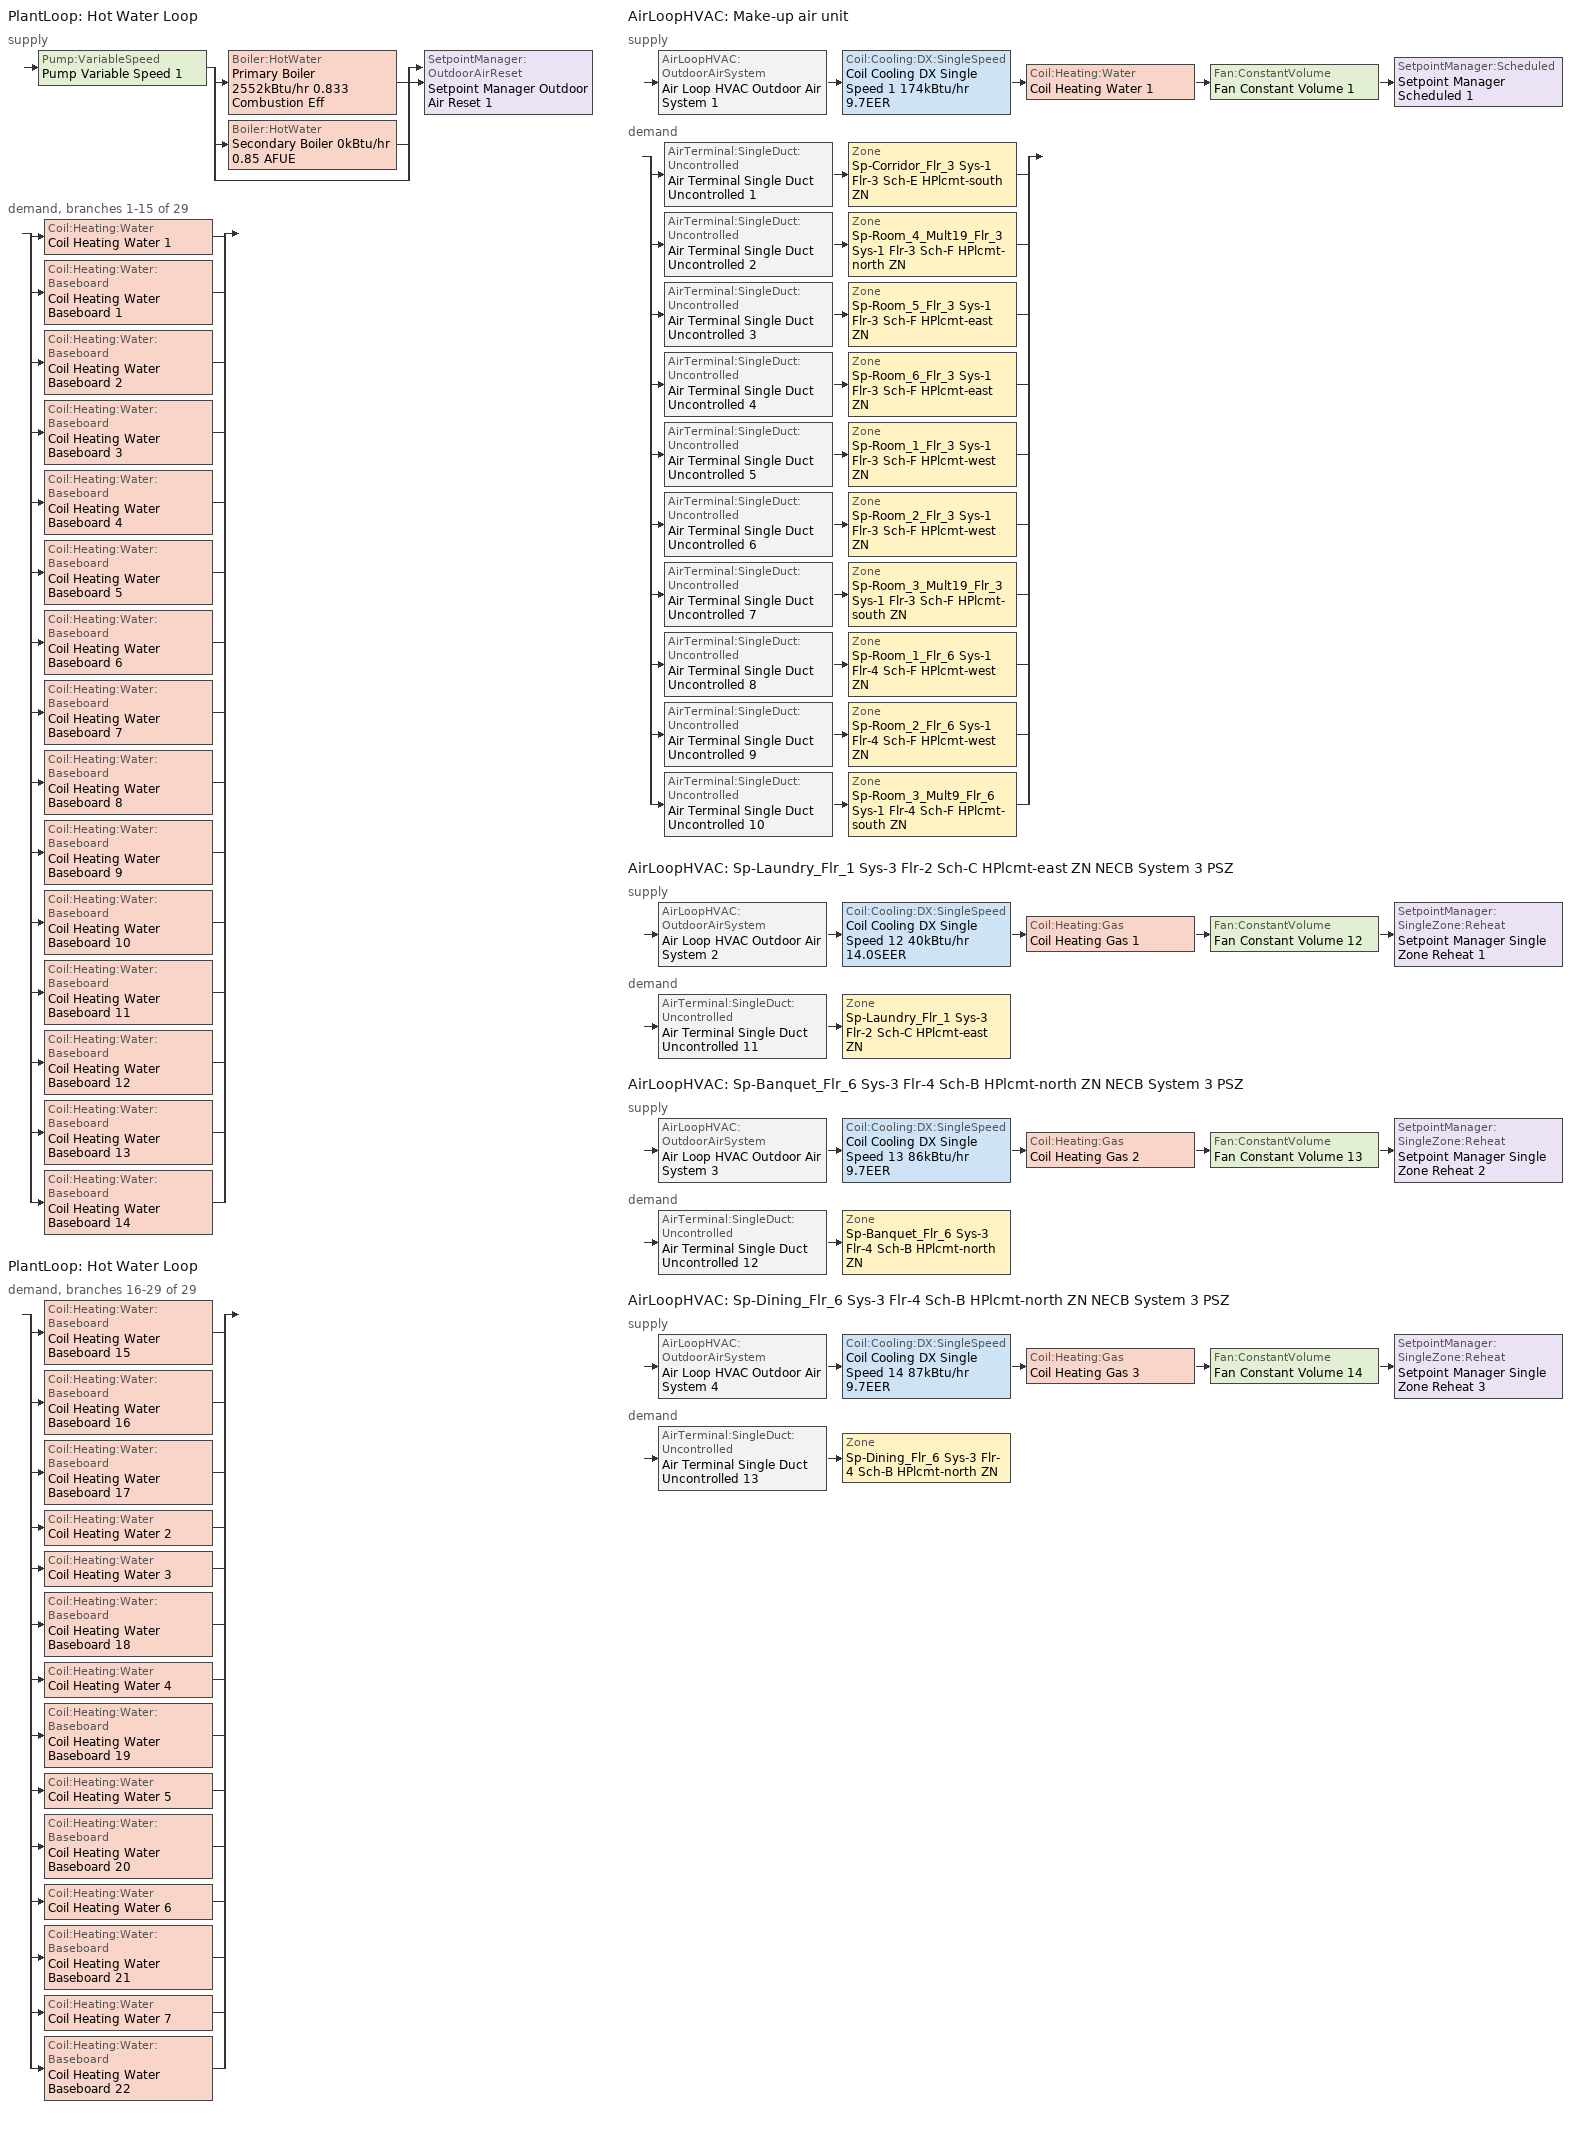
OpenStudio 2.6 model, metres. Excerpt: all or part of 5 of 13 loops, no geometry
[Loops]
PlantLoop 'Hot Water Loop'
 supply: Pump:VariableSpeed 'Pump Variable Speed 1' > split
  | Boiler:HotWater 'Primary Boiler 2552kBtu/hr 0.833 Combustion Eff'
  | Boiler:HotWater 'Secondary Boiler 0kBtu/hr 0.85 AFUE'
  | bypass
  join > SetpointManager:OutdoorAirReset 'Setpoint Manager Outdoor Air Reset 1'
 demand, branches 1-15 of 29: split
  | Coil:Heating:Water 'Coil Heating Water 1'
  | Coil:Heating:Water:Baseboard 'Coil Heating Water Baseboard 1'
  | Coil:Heating:Water:Baseboard 'Coil Heating Water Baseboard 2'
  | Coil:Heating:Water:Baseboard 'Coil Heating Water Baseboard 3'
  | Coil:Heating:Water:Baseboard 'Coil Heating Water Baseboard 4'
  | Coil:Heating:Water:Baseboard 'Coil Heating Water Baseboard 5'
  | Coil:Heating:Water:Baseboard 'Coil Heating Water Baseboard 6'
  | Coil:Heating:Water:Baseboard 'Coil Heating Water Baseboard 7'
  | Coil:Heating:Water:Baseboard 'Coil Heating Water Baseboard 8'
  | Coil:Heating:Water:Baseboard 'Coil Heating Water Baseboard 9'
  | Coil:Heating:Water:Baseboard 'Coil Heating Water Baseboard 10'
  | Coil:Heating:Water:Baseboard 'Coil Heating Water Baseboard 11'
  | Coil:Heating:Water:Baseboard 'Coil Heating Water Baseboard 12'
  | Coil:Heating:Water:Baseboard 'Coil Heating Water Baseboard 13'
  | Coil:Heating:Water:Baseboard 'Coil Heating Water Baseboard 14'
PlantLoop 'Hot Water Loop'
 demand, branches 16-29 of 29: split
  | Coil:Heating:Water:Baseboard 'Coil Heating Water Baseboard 15'
  | Coil:Heating:Water:Baseboard 'Coil Heating Water Baseboard 16'
  | Coil:Heating:Water:Baseboard 'Coil Heating Water Baseboard 17'
  | Coil:Heating:Water 'Coil Heating Water 2'
  | Coil:Heating:Water 'Coil Heating Water 3'
  | Coil:Heating:Water:Baseboard 'Coil Heating Water Baseboard 18'
  | Coil:Heating:Water 'Coil Heating Water 4'
  | Coil:Heating:Water:Baseboard 'Coil Heating Water Baseboard 19'
  | Coil:Heating:Water 'Coil Heating Water 5'
  | Coil:Heating:Water:Baseboard 'Coil Heating Water Baseboard 20'
  | Coil:Heating:Water 'Coil Heating Water 6'
  | Coil:Heating:Water:Baseboard 'Coil Heating Water Baseboard 21'
  | Coil:Heating:Water 'Coil Heating Water 7'
  | Coil:Heating:Water:Baseboard 'Coil Heating Water Baseboard 22'
AirLoopHVAC 'Make-up air unit'
 supply: AirLoopHVAC:OutdoorAirSystem 'Air Loop HVAC Outdoor Air System 1' > Coil:Cooling:DX:SingleSpeed 'Coil Cooling DX Single Speed 1 174kBtu/hr 9.7EER' > Coil:Heating:Water 'Coil Heating Water 1' > Fan:ConstantVolume 'Fan Constant Volume 1' > SetpointManager:Scheduled 'Setpoint Manager Scheduled 1'
 demand: split
  | AirTerminal:SingleDuct:Uncontrolled 'Air Terminal Single Duct Uncontrolled 1' > Zone 'Sp-Corridor_Flr_3 Sys-1 Flr-3 Sch-E HPlcmt-south ZN'
  | AirTerminal:SingleDuct:Uncontrolled 'Air Terminal Single Duct Uncontrolled 2' > Zone 'Sp-Room_4_Mult19_Flr_3 Sys-1 Flr-3 Sch-F HPlcmt-north ZN'
  | AirTerminal:SingleDuct:Uncontrolled 'Air Terminal Single Duct Uncontrolled 3' > Zone 'Sp-Room_5_Flr_3 Sys-1 Flr-3 Sch-F HPlcmt-east ZN'
  | AirTerminal:SingleDuct:Uncontrolled 'Air Terminal Single Duct Uncontrolled 4' > Zone 'Sp-Room_6_Flr_3 Sys-1 Flr-3 Sch-F HPlcmt-east ZN'
  | AirTerminal:SingleDuct:Uncontrolled 'Air Terminal Single Duct Uncontrolled 5' > Zone 'Sp-Room_1_Flr_3 Sys-1 Flr-3 Sch-F HPlcmt-west ZN'
  | AirTerminal:SingleDuct:Uncontrolled 'Air Terminal Single Duct Uncontrolled 6' > Zone 'Sp-Room_2_Flr_3 Sys-1 Flr-3 Sch-F HPlcmt-west ZN'
  | AirTerminal:SingleDuct:Uncontrolled 'Air Terminal Single Duct Uncontrolled 7' > Zone 'Sp-Room_3_Mult19_Flr_3 Sys-1 Flr-3 Sch-F HPlcmt-south ZN'
  | AirTerminal:SingleDuct:Uncontrolled 'Air Terminal Single Duct Uncontrolled 8' > Zone 'Sp-Room_1_Flr_6 Sys-1 Flr-4 Sch-F HPlcmt-west ZN'
  | AirTerminal:SingleDuct:Uncontrolled 'Air Terminal Single Duct Uncontrolled 9' > Zone 'Sp-Room_2_Flr_6 Sys-1 Flr-4 Sch-F HPlcmt-west ZN'
  | AirTerminal:SingleDuct:Uncontrolled 'Air Terminal Single Duct Uncontrolled 10' > Zone 'Sp-Room_3_Mult9_Flr_6 Sys-1 Flr-4 Sch-F HPlcmt-south ZN'
AirLoopHVAC 'Sp-Laundry_Flr_1 Sys-3 Flr-2 Sch-C HPlcmt-east ZN NECB System 3 PSZ'
 supply: AirLoopHVAC:OutdoorAirSystem 'Air Loop HVAC Outdoor Air System 2' > Coil:Cooling:DX:SingleSpeed 'Coil Cooling DX Single Speed 12 40kBtu/hr 14.0SEER' > Coil:Heating:Gas 'Coil Heating Gas 1' > Fan:ConstantVolume 'Fan Constant Volume 12' > SetpointManager:SingleZone:Reheat 'Setpoint Manager Single Zone Reheat 1'
 demand: AirTerminal:SingleDuct:Uncontrolled 'Air Terminal Single Duct Uncontrolled 11' > Zone 'Sp-Laundry_Flr_1 Sys-3 Flr-2 Sch-C HPlcmt-east ZN'
AirLoopHVAC 'Sp-Banquet_Flr_6 Sys-3 Flr-4 Sch-B HPlcmt-north ZN NECB System 3 PSZ'
 supply: AirLoopHVAC:OutdoorAirSystem 'Air Loop HVAC Outdoor Air System 3' > Coil:Cooling:DX:SingleSpeed 'Coil Cooling DX Single Speed 13 86kBtu/hr 9.7EER' > Coil:Heating:Gas 'Coil Heating Gas 2' > Fan:ConstantVolume 'Fan Constant Volume 13' > SetpointManager:SingleZone:Reheat 'Setpoint Manager Single Zone Reheat 2'
 demand: AirTerminal:SingleDuct:Uncontrolled 'Air Terminal Single Duct Uncontrolled 12' > Zone 'Sp-Banquet_Flr_6 Sys-3 Flr-4 Sch-B HPlcmt-north ZN'
AirLoopHVAC 'Sp-Dining_Flr_6 Sys-3 Flr-4 Sch-B HPlcmt-north ZN NECB System 3 PSZ'
 supply: AirLoopHVAC:OutdoorAirSystem 'Air Loop HVAC Outdoor Air System 4' > Coil:Cooling:DX:SingleSpeed 'Coil Cooling DX Single Speed 14 87kBtu/hr 9.7EER' > Coil:Heating:Gas 'Coil Heating Gas 3' > Fan:ConstantVolume 'Fan Constant Volume 14' > SetpointManager:SingleZone:Reheat 'Setpoint Manager Single Zone Reheat 3'
 demand: AirTerminal:SingleDuct:Uncontrolled 'Air Terminal Single Duct Uncontrolled 13' > Zone 'Sp-Dining_Flr_6 Sys-3 Flr-4 Sch-B HPlcmt-north ZN'
[Sizing:Zone] Zone Cooling Design Supply Air Temperature Input Method=SupplyAirTemperature; Zone Cooling Design Supply Air Temperature {C}=13; Zone Cooling Design Supply Air Temperature Difference {deltaC}=11.11; Zone Heating Design Supply Air Temperature Input Method=SupplyAirTemperature; Zone Heating Design Supply Air Temperature {C}=43; Zone Heating Design Supply Air Temperature Difference {deltaC}=11.11; Zone Cooling Design Supply Air Humidity Ratio {kg-H2O/kg-air}=0.0085; Zone Heating Design Supply Air Humidity Ratio {kg-H2O/kg-air}=0.008; Zone Heating Sizing Factor=1.3; Zone Cooling Sizing Factor=1.1; Cooling Design Air Flow Method=DesignDay; Heating Design Air Flow Method=DesignDay; Account for Dedicated Outdoor Air System=No; Dedicated Outdoor Air System Control Strategy=NeutralSupplyAir; Dedicated Outdoor Air Low Setpoint Temperature for Design {C}=autosize; Dedicated Outdoor Air High Setpoint Temperature for Design {C}=autosize
Sp-Corridor_Flr_3 Sys-1 Flr-3 Sch-E HPlcmt-south ZN; Sp-Room_4_Mult19_Flr_3 Sys-1 Flr-3 Sch-F HPlcmt-north ZN; Sp-Room_5_Flr_3 Sys-1 Flr-3 Sch-F HPlcmt-east ZN; Sp-Room_6_Flr_3 Sys-1 Flr-3 Sch-F HPlcmt-east ZN; Sp-Room_1_Flr_3 Sys-1 Flr-3 Sch-F HPlcmt-west ZN; Sp-Room_2_Flr_3 Sys-1 Flr-3 Sch-F HPlcmt-west ZN; Sp-Room_3_Mult19_Flr_3 Sys-1 Flr-3 Sch-F HPlcmt-south ZN; Sp-Room_1_Flr_6 Sys-1 Flr-4 Sch-F HPlcmt-west ZN; Sp-Room_2_Flr_6 Sys-1 Flr-4 Sch-F HPlcmt-west ZN; Sp-Room_3_Mult9_Flr_6 Sys-1 Flr-4 Sch-F HPlcmt-south ZN; Sp-Laundry_Flr_1 Sys-3 Flr-2 Sch-C HPlcmt-east ZN; Sp-Banquet_Flr_6 Sys-3 Flr-4 Sch-B HPlcmt-north ZN; Sp-Dining_Flr_6 Sys-3 Flr-4 Sch-B HPlcmt-north ZN
[Zone equipment]
Sp-Corridor_Flr_3 Sys-1 Flr-3 Sch-E HPlcmt-south ZN: Sp-Corridor_Flr_3 Sys-1 Flr-3 Sch-E HPlcmt-south ZN PTAC, Zone HVAC Baseboard Convective Water 1, Air Terminal Single Duct Uncontrolled 1
Sp-Room_4_Mult19_Flr_3 Sys-1 Flr-3 Sch-F HPlcmt-north ZN: Sp-Room_4_Mult19_Flr_3 Sys-1 Flr-3 Sch-F HPlcmt-north ZN PTAC, Zone HVAC Baseboard Convective Water 2, Air Terminal Single Duct Uncontrolled 2
Sp-Room_5_Flr_3 Sys-1 Flr-3 Sch-F HPlcmt-east ZN: Sp-Room_5_Flr_3 Sys-1 Flr-3 Sch-F HPlcmt-east ZN PTAC, Zone HVAC Baseboard Convective Water 3, Air Terminal Single Duct Uncontrolled 3
Sp-Room_6_Flr_3 Sys-1 Flr-3 Sch-F HPlcmt-east ZN: Sp-Room_6_Flr_3 Sys-1 Flr-3 Sch-F HPlcmt-east ZN PTAC, Zone HVAC Baseboard Convective Water 4, Air Terminal Single Duct Uncontrolled 4
Sp-Room_1_Flr_3 Sys-1 Flr-3 Sch-F HPlcmt-west ZN: Sp-Room_1_Flr_3 Sys-1 Flr-3 Sch-F HPlcmt-west ZN PTAC, Zone HVAC Baseboard Convective Water 5, Air Terminal Single Duct Uncontrolled 5
Sp-Room_2_Flr_3 Sys-1 Flr-3 Sch-F HPlcmt-west ZN: Sp-Room_2_Flr_3 Sys-1 Flr-3 Sch-F HPlcmt-west ZN PTAC, Zone HVAC Baseboard Convective Water 6, Air Terminal Single Duct Uncontrolled 6
Sp-Room_3_Mult19_Flr_3 Sys-1 Flr-3 Sch-F HPlcmt-south ZN: Sp-Room_3_Mult19_Flr_3 Sys-1 Flr-3 Sch-F HPlcmt-south ZN PTAC, Zone HVAC Baseboard Convective Water 7, Air Terminal Single Duct Uncontrolled 7
Sp-Room_1_Flr_6 Sys-1 Flr-4 Sch-F HPlcmt-west ZN: Sp-Room_1_Flr_6 Sys-1 Flr-4 Sch-F HPlcmt-west ZN PTAC, Zone HVAC Baseboard Convective Water 8, Air Terminal Single Duct Uncontrolled 8
Sp-Room_2_Flr_6 Sys-1 Flr-4 Sch-F HPlcmt-west ZN: Sp-Room_2_Flr_6 Sys-1 Flr-4 Sch-F HPlcmt-west ZN PTAC, Zone HVAC Baseboard Convective Water 9, Air Terminal Single Duct Uncontrolled 9
Sp-Room_3_Mult9_Flr_6 Sys-1 Flr-4 Sch-F HPlcmt-south ZN: Sp-Room_3_Mult9_Flr_6 Sys-1 Flr-4 Sch-F HPlcmt-south ZN PTAC, Zone HVAC Baseboard Convective Water 10, Air Terminal Single Duct Uncontrolled 10
Sp-Laundry_Flr_1 Sys-3 Flr-2 Sch-C HPlcmt-east ZN: Air Terminal Single Duct Uncontrolled 11, Zone HVAC Baseboard Convective Water 11
Sp-Banquet_Flr_6 Sys-3 Flr-4 Sch-B HPlcmt-north ZN: Air Terminal Single Duct Uncontrolled 12, Zone HVAC Baseboard Convective Water 12
Sp-Dining_Flr_6 Sys-3 Flr-4 Sch-B HPlcmt-north ZN: Air Terminal Single Duct Uncontrolled 13, Zone HVAC Baseboard Convective Water 13
[PlantLoop]
Hot Water Loop: Fluid Type=Water; Glycol Concentration=0; Plant Loop Volume {m3}=Autocalculate; Load Distribution Scheme=Optimal
[Sizing:Plant]
Hot Water Loop: Loop Type=Heating; Design Loop Exit Temperature {C}=82; Loop Design Temperature Difference {deltaC}=16; Sizing Option=NonCoincident; Zone Timesteps in Averaging Window=1; Coincident Sizing Factor Mode=None
[Pump:VariableSpeed]
Pump Variable Speed 1: Motor Efficiency=0.895; Pump Control Type=Intermittent; Skin Loss Radiative Fraction=0.5; Design Power Sizing Method=PowerPerFlowPerPressure; Design Electric Power per Unit Flow Rate {W/(m3/s)}=348701.1; Design Shaft Power per Unit Flow Rate per Unit Head {W-s/m3-Pa}=1.28205; Design Minimum Flow Rate Fraction=0
[Boiler:HotWater] Fuel Type=NaturalGas; Normalized Boiler Efficiency Curve=BOILER-EFFFPLR-NECB2011; Water Outlet Upper Temperature Limit {C}=99; Parasitic Electric Load {W}=0; Sizing Factor=1
Name | Nominal Capacity {W} | Nominal Thermal Efficiency | Minimum Part Load Ratio | Boiler Flow Mode
Primary Boiler 2552kBtu/hr 0.833 Combustion Eff | 748059 | 0.826 | 0.25 | LeavingSetpointModulated
Secondary Boiler 0kBtu/hr 0.85 AFUE | 0.001 | 0.85 |  | ConstantFlow
[SetpointManager:OutdoorAirReset]
Setpoint Manager Outdoor Air Reset 1: Control Variable=Temperature; Setpoint at Outdoor Low Temperature {C}=82; Outdoor Low Temperature {C}=-16; Setpoint at Outdoor High Temperature {C}=60; Outdoor High Temperature {C}=0
[AirLoopHVAC] Design Supply Air Flow Rate {m3/s}=AutoSize
Name | Availability Schedule
Make-up air unit | Make-up air unit Occ Sch
Sp-Laundry_Flr_1 Sys-3 Flr-2 Sch-C HPlcmt-east ZN NECB System 3 PSZ | Sp-Laundry_Flr_1 Sys-3 Flr-2 Sch-C HPlcmt-east ZN NECB System 3 PSZ Occ Sch
Sp-Banquet_Flr_6 Sys-3 Flr-4 Sch-B HPlcmt-north ZN NECB System 3 PSZ | Sp-Banquet_Flr_6 Sys-3 Flr-4 Sch-B HPlcmt-north ZN NECB System 3 PSZ Occ Sch
Sp-Dining_Flr_6 Sys-3 Flr-4 Sch-B HPlcmt-north ZN NECB System 3 PSZ | Sp-Dining_Flr_6 Sys-3 Flr-4 Sch-B HPlcmt-north ZN NECB System 3 PSZ Occ Sch
[Sizing:System] Design Outdoor Air Flow Rate {m3/s}=Autosize; Minimum System Air Flow Ratio=1; Preheat Design Temperature {C}=7; Preheat Design Humidity Ratio {kg-H2O/kg-Air}=0.008; Precool Design Temperature {C}=13; Precool Design Humidity Ratio {kg-H2O/kg-Air}=0.008; Central Cooling Design Supply Air Temperature {C}=13; Central Heating Design Supply Air Temperature {C}=43; Sizing Option=NonCoincident; Central Cooling Design Supply Air Humidity Ratio {kg-H2O/kg-Air}=0.0085; Central Heating Design Supply Air Humidity Ratio {kg-H2O/kg-Air}=0.008; Cooling Design Air Flow Method=DesignDay; Cooling Design Air Flow Rate {m3/s}=0; Heating Design Air Flow Method=DesignDay; Heating Design Air Flow Rate {m3/s}=0; System Outdoor Air Method=ZoneSum; Zone Maximum Outdoor Air Fraction=1; Cooling Supply Air Flow Rate Per Floor Area {m3/s-m2}=0.00996765; Cooling Fraction of Autosized Cooling Supply Air Flow Rate=1; Cooling Supply Air Flow Rate Per Unit Cooling Capacity {m3/s-W}=3.94755e-05; Heating Supply Air Flow Rate Per Floor Area {m3/s-m2}=0.00996765; Heating Fraction of Autosized Heating Supply Air Flow Rate=1; Heating Fraction of Autosized Cooling Supply Air Flow Rate=1; Heating Supply Air Flow Rate Per Unit Heating Capacity {m3/s-W}=3.15882e-05; Cooling Design Capacity Method=CoolingDesignCapacity; Cooling Design Capacity {W}=autosize; Cooling Design Capacity Per Floor Area {W/m2}=234.7; Fraction of Autosized Cooling Design Capacity=1; Heating Design Capacity Method=HeatingDesignCapacity; Heating Design Capacity {W}=autosize; Heating Design Capacity Per Floor Area {W/m2}=157; Fraction of Autosized Heating Design Capacity=1; Central Cooling Capacity Control Method=OnOff
Name | Type of Load to Size On | 100% Outdoor Air in Cooling | 100% Outdoor Air in Heating
Make-up air unit | VentilationRequirement | Yes | Yes
Sp-Laundry_Flr_1 Sys-3 Flr-2 Sch-C HPlcmt-east ZN NECB System 3 PSZ; Sp-Banquet_Flr_6 Sys-3 Flr-4 Sch-B HPlcmt-north ZN NECB System 3 PSZ; Sp-Dining_Flr_6 Sys-3 Flr-4 Sch-B HPlcmt-north ZN NECB System 3 PSZ | Sensible | No | No
[Fan:ConstantVolume] Availability Schedule=Always On Discrete; Fan Efficiency=0.39975; Pressure Rise {Pa}=640; Maximum Flow Rate {m3/s}=AutoSize; Motor Efficiency=0.615
Fan Constant Volume 1; Fan Constant Volume 2; Fan Constant Volume 3; Fan Constant Volume 4; Fan Constant Volume 5; Fan Constant Volume 6; Fan Constant Volume 7; Fan Constant Volume 8; Fan Constant Volume 9; Fan Constant Volume 10; Fan Constant Volume 11; Fan Constant Volume 12; Fan Constant Volume 13; Fan Constant Volume 14
[Coil:Heating:Water] Availability Schedule=Always On Discrete
Coil Heating Water 1; Coil Heating Water 2; Coil Heating Water 3; Coil Heating Water 4; Coil Heating Water 5; Coil Heating Water 6; Coil Heating Water 7
[Coil:Cooling:DX:SingleSpeed] Availability Schedule=Always On Discrete; Rated Total Cooling Capacity {W}=autosize; Rated Sensible Heat Ratio=autosize; Rated Air Flow Rate {m3/s}=autosize; Rated Evaporator Fan Power Per Volume Flow Rate {W/(m3/s)}=773.3; Total Cooling Capacity Function of Temperature Curve=DXCOOL-NECB2011-REF-CAPFT; Total Cooling Capacity Function of Flow Fraction Curve=DXCOOL-NECB2011-REF-CAPFFLOW; Energy Input Ratio Function of Temperature Curve=DXCOOL-NECB2011-REF-COOLEIRFT; Energy Input Ratio Function of Flow Fraction Curve=DXCOOL-NECB2011-REF-COOLEIRFFLOW; Part Load Fraction Correlation Curve=DXCOOL-NECB2011-REF-COOLPLFFPLR; Condenser Type=AirCooled; Evaporative Condenser Effectiveness=0; Evaporative Condenser Air Flow Rate {m3/s}=Autosize; Evaporative Condenser Pump Rated Power Consumption {W}=Autosize; Crankcase Heater Capacity {W}=0; Maximum Outdoor Dry-Bulb Temperature for Crankcase Heater Operation {C}=0; Basin Heater Capacity {W/K}=0; Basin Heater Setpoint Temperature {C}=10
Name | Rated COP {W/W}
Coil Cooling DX Single Speed 1 174kBtu/hr 9.7EER | 3.41064
Coil Cooling DX Single Speed 2 30kBtu/hr 9.3EER | 3.16692
Coil Cooling DX Single Speed 3 3kBtu/hr 11.0EER | 3.72337
Coil Cooling DX Single Speed 4 18kBtu/hr 9.3EER | 3.15846
Coil Cooling DX Single Speed 5 18kBtu/hr 9.3EER | 3.15835
Coil Cooling DX Single Speed 6 19kBtu/hr 9.3EER | 3.15924
Coil Cooling DX Single Speed 7 19kBtu/hr 9.3EER | 3.15898
Coil Cooling DX Single Speed 8 5kBtu/hr 11.0EER | 3.72561
Coil Cooling DX Single Speed 9 23kBtu/hr 9.3EER | 3.16207
Coil Cooling DX Single Speed 10 22kBtu/hr 9.3EER | 3.16132
Coil Cooling DX Single Speed 11 13kBtu/hr 9.7EER | 3.27415
Coil Cooling DX Single Speed 12 40kBtu/hr 14.0SEER | 3.8248
Coil Cooling DX Single Speed 13 86kBtu/hr 9.7EER | 3.34399
Coil Cooling DX Single Speed 14 87kBtu/hr 9.7EER | 3.34469
[Controller:OutdoorAir] Minimum Outdoor Air Flow Rate {m3/s}=autosize; Maximum Outdoor Air Flow Rate {m3/s}=Autosize; Economizer Control Action Type=ModulateFlow; Lockout Type=NoLockout; Minimum Limit Type=FixedMinimum; High Humidity Control=No; Heat Recovery Bypass Control Type=BypassWhenWithinEconomizerLimits
Name | Economizer Control Type | Minimum Outdoor Air Schedule | Controller Mechanical Ventilation | Economizer Maximum Limit Dry-Bulb Temperature {C} | Economizer Maximum Limit Enthalpy {J/kg} | Economizer Minimum Limit Dry-Bulb Temperature {C}
Controller Outdoor Air 1 | DifferentialEnthalpy | Make-up air unit Occ Sch | Controller Mechanical Ventilation 1
Controller Outdoor Air 2 | NoEconomizer | Sp-Laundry_Flr_1 Sys-3 Flr-2 Sch-C HPlcmt-east ZN NECB System 3 PSZ Occ Sch | Controller Mechanical Ventilation 2 | 28 | 64000 | -100
Controller Outdoor Air 3 | DifferentialEnthalpy | Sp-Banquet_Flr_6 Sys-3 Flr-4 Sch-B HPlcmt-north ZN NECB System 3 PSZ Occ Sch | Controller Mechanical Ventilation 3
Controller Outdoor Air 4 | DifferentialEnthalpy | Sp-Dining_Flr_6 Sys-3 Flr-4 Sch-B HPlcmt-north ZN NECB System 3 PSZ Occ Sch | Controller Mechanical Ventilation 4
[Controller:MechanicalVentilation] Availability Schedule=Always On Discrete; System Outdoor Air Method=ZoneSum
Controller Mechanical Ventilation 1; Controller Mechanical Ventilation 2; Controller Mechanical Ventilation 3; Controller Mechanical Ventilation 4
[AirLoopHVAC:OutdoorAirSystem]
Name | Controller
Air Loop HVAC Outdoor Air System 1 | Controller Outdoor Air 1
Air Loop HVAC Outdoor Air System 2 | Controller Outdoor Air 2
Air Loop HVAC Outdoor Air System 3 | Controller Outdoor Air 3
Air Loop HVAC Outdoor Air System 4 | Controller Outdoor Air 4
[Controller:WaterCoil] Action=Normal; Controller Convergence Tolerance {deltaC}=0.0001; Minimum Actuated Flow {m3/s}=0
Name | Water Coil
Controller Water Coil 1 | Coil Heating Water 1
Controller Water Coil 2 | Coil Heating Water 2
Controller Water Coil 4 | Coil Heating Water 3
Controller Water Coil 5 | Coil Heating Water 4
Controller Water Coil 6 | Coil Heating Water 5
Controller Water Coil 7 | Coil Heating Water 6
Controller Water Coil 8 | Coil Heating Water 7
[SetpointManager:Scheduled]
Setpoint Manager Scheduled 1: Control Variable=Temperature; Schedule=Makeup-Air Unit Supply Air Temp
[Coil:Heating:Electric] Availability Schedule=ON_OFF_ALWAYS_OFF
Coil Heating Electric 1; Coil Heating Electric 2; Coil Heating Electric 3; Coil Heating Electric 4; Coil Heating Electric 5; Coil Heating Electric 6; Coil Heating Electric 7; Coil Heating Electric 8; Coil Heating Electric 9; Coil Heating Electric 10
[ZoneHVAC:PackagedTerminalAirConditioner] Availability Schedule=Always On Discrete; Supply Air Flow Rate During Cooling Operation {m3/s}=Autosize; Supply Air Flow Rate During Heating Operation {m3/s}=Autosize; Supply Air Flow Rate When No Cooling or Heating is Needed {m3/s}=Autosize; Outdoor Air Flow Rate During Cooling Operation {m3/s}=Autosize; Outdoor Air Flow Rate During Heating Operation {m3/s}=Autosize; Outdoor Air Flow Rate When No Cooling or Heating is Needed {m3/s}=Autosize; Fan Placement=DrawThrough
Name | Supply Air Fan | Heating Coil | Cooling Coil
Sp-Corridor_Flr_3 Sys-1 Flr-3 Sch-E HPlcmt-south ZN PTAC | Fan Constant Volume 2 | Coil Heating Electric 1 | Coil Cooling DX Single Speed 2 30kBtu/hr 9.3EER
Sp-Room_4_Mult19_Flr_3 Sys-1 Flr-3 Sch-F HPlcmt-north ZN PTAC | Fan Constant Volume 3 | Coil Heating Electric 2 | Coil Cooling DX Single Speed 3 3kBtu/hr 11.0EER
Sp-Room_5_Flr_3 Sys-1 Flr-3 Sch-F HPlcmt-east ZN PTAC | Fan Constant Volume 4 | Coil Heating Electric 3 | Coil Cooling DX Single Speed 4 18kBtu/hr 9.3EER
Sp-Room_6_Flr_3 Sys-1 Flr-3 Sch-F HPlcmt-east ZN PTAC | Fan Constant Volume 5 | Coil Heating Electric 4 | Coil Cooling DX Single Speed 5 18kBtu/hr 9.3EER
Sp-Room_1_Flr_3 Sys-1 Flr-3 Sch-F HPlcmt-west ZN PTAC | Fan Constant Volume 6 | Coil Heating Electric 5 | Coil Cooling DX Single Speed 6 19kBtu/hr 9.3EER
Sp-Room_2_Flr_3 Sys-1 Flr-3 Sch-F HPlcmt-west ZN PTAC | Fan Constant Volume 7 | Coil Heating Electric 6 | Coil Cooling DX Single Speed 7 19kBtu/hr 9.3EER
Sp-Room_3_Mult19_Flr_3 Sys-1 Flr-3 Sch-F HPlcmt-south ZN PTAC | Fan Constant Volume 8 | Coil Heating Electric 7 | Coil Cooling DX Single Speed 8 5kBtu/hr 11.0EER
Sp-Room_1_Flr_6 Sys-1 Flr-4 Sch-F HPlcmt-west ZN PTAC | Fan Constant Volume 9 | Coil Heating Electric 8 | Coil Cooling DX Single Speed 9 23kBtu/hr 9.3EER
Sp-Room_2_Flr_6 Sys-1 Flr-4 Sch-F HPlcmt-west ZN PTAC | Fan Constant Volume 10 | Coil Heating Electric 9 | Coil Cooling DX Single Speed 10 22kBtu/hr 9.3EER
Sp-Room_3_Mult9_Flr_6 Sys-1 Flr-4 Sch-F HPlcmt-south ZN PTAC | Fan Constant Volume 11 | Coil Heating Electric 10 | Coil Cooling DX Single Speed 11 13kBtu/hr 9.7EER
[Coil:Heating:Water:Baseboard] Heating Design Capacity Method=HeatingDesignCapacity; Heating Design Capacity {W}=autosize; Heating Design Capacity Per Floor Area {W/m2}=0; Fraction of Autosized Heating Design Capacity=0.8
Coil Heating Water Baseboard 1; Coil Heating Water Baseboard 2; Coil Heating Water Baseboard 3; Coil Heating Water Baseboard 4; Coil Heating Water Baseboard 5; Coil Heating Water Baseboard 6; Coil Heating Water Baseboard 7; Coil Heating Water Baseboard 8; Coil Heating Water Baseboard 9; Coil Heating Water Baseboard 10; Coil Heating Water Baseboard 11; Coil Heating Water Baseboard 12; Coil Heating Water Baseboard 13; Coil Heating Water Baseboard 14; Coil Heating Water Baseboard 15; Coil Heating Water Baseboard 16; Coil Heating Water Baseboard 17; Coil Heating Water Baseboard 18; Coil Heating Water Baseboard 19; Coil Heating Water Baseboard 20; Coil Heating Water Baseboard 21; Coil Heating Water Baseboard 22
[ZoneHVAC:Baseboard:Convective:Water] Availability Schedule=Always On Discrete
Name | Heating Coil
Zone HVAC Baseboard Convective Water 1 | Coil Heating Water Baseboard 1
Zone HVAC Baseboard Convective Water 2 | Coil Heating Water Baseboard 2
Zone HVAC Baseboard Convective Water 3 | Coil Heating Water Baseboard 3
Zone HVAC Baseboard Convective Water 4 | Coil Heating Water Baseboard 4
Zone HVAC Baseboard Convective Water 5 | Coil Heating Water Baseboard 5
Zone HVAC Baseboard Convective Water 6 | Coil Heating Water Baseboard 6
Zone HVAC Baseboard Convective Water 7 | Coil Heating Water Baseboard 7
Zone HVAC Baseboard Convective Water 8 | Coil Heating Water Baseboard 8
Zone HVAC Baseboard Convective Water 9 | Coil Heating Water Baseboard 9
Zone HVAC Baseboard Convective Water 10 | Coil Heating Water Baseboard 10
Zone HVAC Baseboard Convective Water 11 | Coil Heating Water Baseboard 11
Zone HVAC Baseboard Convective Water 12 | Coil Heating Water Baseboard 12
Zone HVAC Baseboard Convective Water 13 | Coil Heating Water Baseboard 13
Zone HVAC Baseboard Convective Water 14 | Coil Heating Water Baseboard 14
Zone HVAC Baseboard Convective Water 15 | Coil Heating Water Baseboard 15
Zone HVAC Baseboard Convective Water 16 | Coil Heating Water Baseboard 16
Zone HVAC Baseboard Convective Water 17 | Coil Heating Water Baseboard 17
Zone HVAC Baseboard Convective Water 18 | Coil Heating Water Baseboard 18
Zone HVAC Baseboard Convective Water 19 | Coil Heating Water Baseboard 19
Zone HVAC Baseboard Convective Water 20 | Coil Heating Water Baseboard 20
Zone HVAC Baseboard Convective Water 21 | Coil Heating Water Baseboard 21
Zone HVAC Baseboard Convective Water 22 | Coil Heating Water Baseboard 22
[AirTerminal:SingleDuct:Uncontrolled] Availability Schedule=Always On Discrete; Maximum Air Flow Rate {m3/s}=AutoSize
Air Terminal Single Duct Uncontrolled 1; Air Terminal Single Duct Uncontrolled 2; Air Terminal Single Duct Uncontrolled 3; Air Terminal Single Duct Uncontrolled 4; Air Terminal Single Duct Uncontrolled 5; Air Terminal Single Duct Uncontrolled 6; Air Terminal Single Duct Uncontrolled 7; Air Terminal Single Duct Uncontrolled 8; Air Terminal Single Duct Uncontrolled 9; Air Terminal Single Duct Uncontrolled 10; Air Terminal Single Duct Uncontrolled 11; Air Terminal Single Duct Uncontrolled 12; Air Terminal Single Duct Uncontrolled 13
[Coil:Heating:Gas] Availability Schedule=Always On Discrete; Gas Burner Efficiency=0.924; Nominal Capacity {W}=AutoSize; Parasitic Electric Load {W}=0; Part Load Fraction Correlation Curve=FURNACE-EFFPLR-NECB2011; Parasitic Gas Load {W}=0
Coil Heating Gas 1; Coil Heating Gas 2; Coil Heating Gas 3
[SetpointManager:SingleZone:Reheat] Minimum Supply Air Temperature {C}=13; Maximum Supply Air Temperature {C}=43
Name | Control Zone
Setpoint Manager Single Zone Reheat 1 | Sp-Laundry_Flr_1 Sys-3 Flr-2 Sch-C HPlcmt-east ZN
Setpoint Manager Single Zone Reheat 2 | Sp-Banquet_Flr_6 Sys-3 Flr-4 Sch-B HPlcmt-north ZN
Setpoint Manager Single Zone Reheat 3 | Sp-Dining_Flr_6 Sys-3 Flr-4 Sch-B HPlcmt-north ZN
[HeatExchanger:AirToAir:SensibleAndLatent] Availability Schedule=Always On Discrete; Nominal Supply Air Flow Rate {m3/s}=autosize; Sensible Effectiveness at 100% Heating Air Flow=0.5; Latent Effectiveness at 100% Heating Air Flow=0.5; Sensible Effectiveness at 75% Heating Air Flow=0.5; Latent Effectiveness at 75% Heating Air Flow=0.5; Sensible Effectiveness at 100% Cooling Air Flow=0.5; Latent Effectiveness at 100% Cooling Air Flow=0.5; Sensible Effectiveness at 75% Cooling Air Flow=0.5; Latent Effectiveness at 75% Cooling Air Flow=0.5; Supply Air Outlet Temperature Control=Yes; Heat Exchanger Type=Rotary; Frost Control Type=ExhaustOnly; Threshold Temperature {C}=-23.3; Initial Defrost Time Fraction=0.167; Rate of Defrost Time Fraction Increase {1/K}=1.44; Economizer Lockout=Yes
Name | Nominal Electric Power {W}
Make-up air unit ERV | 2255.51
VAV with Reheat ERV | 1815.6
[SetpointManager:OutdoorAirPretreat] Minimum Setpoint Temperature {C}=-99; Maximum Setpoint Temperature {C}=99; Minimum Setpoint Humidity Ratio {kgWater/kgDryAir}=1e-05; Maximum Setpoint Humidity Ratio {kgWater/kgDryAir}=1
Setpoint Manager Outdoor Air Pretreat 1; Setpoint Manager Outdoor Air Pretreat 2
[AvailabilityManager:NightCycle] Control Type=CycleOnAny; Thermostat Tolerance {deltaC}=1; Cycling Run Time {s}=3600
Availability Manager Night Cycle 1; Availability Manager Night Cycle 2; Availability Manager Night Cycle 3; Availability Manager Night Cycle 4; Availability Manager Night Cycle 5; Availability Manager Night Cycle 6; Availability Manager Night Cycle 7; Availability Manager Night Cycle 8
[Schedule:Ruleset]
Name | Default Day Schedule | Summer Design Day Schedule | Winter Design Day Schedule
ON_OFF_ALWAYS_OFF | Schedule Day 3
Makeup-Air Unit Supply Air Temp | Makeup Air Unit Supply Air Temp Default
Make-up air unit Occ Sch | Make-up air unit Occ Sch Default | Make-up air unit Occ Sch Summer Design Day | Make-up air unit Occ Sch Winter Design Day
Sp-Banquet_Flr_6 Sys-3 Flr-4 Sch-B HPlcmt-north ZN NECB System 3 PSZ Occ Sch | Sp-Banquet_Flr_6 Sys-3 Flr-4 Sch-B HPlcmt-north ZN NECB System 3 PSZ Occ Sch Default | Sp-Banquet_Flr_6 Sys-3 Flr-4 Sch-B HPlcmt-north ZN NECB System 3 PSZ Occ Sch Summer Design Day | Sp-Banquet_Flr_6 Sys-3 Flr-4 Sch-B HPlcmt-north ZN NECB System 3 PSZ Occ Sch Winter Design Day
Sp-Dining_Flr_6 Sys-3 Flr-4 Sch-B HPlcmt-north ZN NECB System 3 PSZ Occ Sch | Sp-Dining_Flr_6 Sys-3 Flr-4 Sch-B HPlcmt-north ZN NECB System 3 PSZ Occ Sch Default | Sp-Dining_Flr_6 Sys-3 Flr-4 Sch-B HPlcmt-north ZN NECB System 3 PSZ Occ Sch Summer Design Day | Sp-Dining_Flr_6 Sys-3 Flr-4 Sch-B HPlcmt-north ZN NECB System 3 PSZ Occ Sch Winter Design Day
Sp-Laundry_Flr_1 Sys-3 Flr-2 Sch-C HPlcmt-east ZN NECB System 3 PSZ Occ Sch | Sp-Laundry_Flr_1 Sys-3 Flr-2 Sch-C HPlcmt-east ZN NECB System 3 PSZ Occ Sch Default | Sp-Laundry_Flr_1 Sys-3 Flr-2 Sch-C HPlcmt-east ZN NECB System 3 PSZ Occ Sch Summer Design Day | Sp-Laundry_Flr_1 Sys-3 Flr-2 Sch-C HPlcmt-east ZN NECB System 3 PSZ Occ Sch Winter Design Day
[Schedule:Day]
Schedule Day 3; wkdON_OFF_ALWAYS_OFF 1; satON_OFF_ALWAYS_OFF 1; sunON_OFF_ALWAYS_OFF 1: 1, 0, 0, 2, 0, 0, 3, 0, 0, 4, 0, 0, 5, 0, 0, 6, 0, 0, 7, 0, 0, 8, 0, 0, 9, 0, 0, 10, 0, 0, 11, 0, 0, 12, 0, 0, 13, 0, 0, 14, 0, 0, 15, 0, 0, 16, 0, 0, 17, 0, 0, 18, 0, 0, 19, 0, 0, 20, 0, 0, 21, 0, 0, 22, 0, 0, 23, 0, 0, 24, 0, 0
Makeup Air Unit Supply Air Temp Default: 24, 0, 20
Make-up air unit Occ Sch Default; Make-up air unit Occ Sch Winter Design Day; Make-up air unit Occ Sch Summer Design Day; Make-up air unit Occ Sch Monday; Make-up air unit Occ Sch Tuesday; Make-up air unit Occ Sch Wednesday; Make-up air unit Occ Sch Thursday; Make-up air unit Occ Sch Friday; Make-up air unit Occ Sch Saturday; Make-up air unit Occ Sch Sunday; Sp-Banquet_Flr_6 Sys-3 Flr-4 Sch-B HPlcmt-north ZN NECB System 3 PSZ Occ Sch Default; Sp-Banquet_Flr_6 Sys-3 Flr-4 Sch-B HPlcmt-north ZN NECB System 3 PSZ Occ Sch Winter Design Day; Sp-Banquet_Flr_6 Sys-3 Flr-4 Sch-B HPlcmt-north ZN NECB System 3 PSZ Occ Sch Summer Design Day; Sp-Dining_Flr_6 Sys-3 Flr-4 Sch-B HPlcmt-north ZN NECB System 3 PSZ Occ Sch Default; Sp-Dining_Flr_6 Sys-3 Flr-4 Sch-B HPlcmt-north ZN NECB System 3 PSZ Occ Sch Winter Design Day; Sp-Dining_Flr_6 Sys-3 Flr-4 Sch-B HPlcmt-north ZN NECB System 3 PSZ Occ Sch Summer Design Day; Sp-Laundry_Flr_1 Sys-3 Flr-2 Sch-C HPlcmt-east ZN NECB System 3 PSZ Occ Sch Default; Sp-Laundry_Flr_1 Sys-3 Flr-2 Sch-C HPlcmt-east ZN NECB System 3 PSZ Occ Sch Winter Design Day; Sp-Laundry_Flr_1 Sys-3 Flr-2 Sch-C HPlcmt-east ZN NECB System 3 PSZ Occ Sch Summer Design Day: 24, 0, 1
Sp-Banquet_Flr_6 Sys-3 Flr-4 Sch-B HPlcmt-north ZN NECB System 3 PSZ Occ Sch Monday; Sp-Banquet_Flr_6 Sys-3 Flr-4 Sch-B HPlcmt-north ZN NECB System 3 PSZ Occ Sch Tuesday; Sp-Banquet_Flr_6 Sys-3 Flr-4 Sch-B HPlcmt-north ZN NECB System 3 PSZ Occ Sch Wednesday; Sp-Banquet_Flr_6 Sys-3 Flr-4 Sch-B HPlcmt-north ZN NECB System 3 PSZ Occ Sch Thursday; Sp-Banquet_Flr_6 Sys-3 Flr-4 Sch-B HPlcmt-north ZN NECB System 3 PSZ Occ Sch Friday; Sp-Dining_Flr_6 Sys-3 Flr-4 Sch-B HPlcmt-north ZN NECB System 3 PSZ Occ Sch Monday; Sp-Dining_Flr_6 Sys-3 Flr-4 Sch-B HPlcmt-north ZN NECB System 3 PSZ Occ Sch Tuesday; Sp-Dining_Flr_6 Sys-3 Flr-4 Sch-B HPlcmt-north ZN NECB System 3 PSZ Occ Sch Wednesday; Sp-Dining_Flr_6 Sys-3 Flr-4 Sch-B HPlcmt-north ZN NECB System 3 PSZ Occ Sch Thursday; Sp-Dining_Flr_6 Sys-3 Flr-4 Sch-B HPlcmt-north ZN NECB System 3 PSZ Occ Sch Friday: 1, 0, 1, 10, 0, 0, 24, 0, 1
Sp-Banquet_Flr_6 Sys-3 Flr-4 Sch-B HPlcmt-north ZN NECB System 3 PSZ Occ Sch Saturday; Sp-Dining_Flr_6 Sys-3 Flr-4 Sch-B HPlcmt-north ZN NECB System 3 PSZ Occ Sch Saturday: 2, 0, 1, 10, 0, 0, 24, 0, 1
Sp-Banquet_Flr_6 Sys-3 Flr-4 Sch-B HPlcmt-north ZN NECB System 3 PSZ Occ Sch Sunday; Sp-Dining_Flr_6 Sys-3 Flr-4 Sch-B HPlcmt-north ZN NECB System 3 PSZ Occ Sch Sunday: 1, 0, 0, 2, 0, 1, 11, 0, 0, 23, 0, 1, 24, 0, 0
Sp-Laundry_Flr_1 Sys-3 Flr-2 Sch-C HPlcmt-east ZN NECB System 3 PSZ Occ Sch Monday; Sp-Laundry_Flr_1 Sys-3 Flr-2 Sch-C HPlcmt-east ZN NECB System 3 PSZ Occ Sch Tuesday; Sp-Laundry_Flr_1 Sys-3 Flr-2 Sch-C HPlcmt-east ZN NECB System 3 PSZ Occ Sch Wednesday; Sp-Laundry_Flr_1 Sys-3 Flr-2 Sch-C HPlcmt-east ZN NECB System 3 PSZ Occ Sch Thursday; Sp-Laundry_Flr_1 Sys-3 Flr-2 Sch-C HPlcmt-east ZN NECB System 3 PSZ Occ Sch Friday; Sp-Laundry_Flr_1 Sys-3 Flr-2 Sch-C HPlcmt-east ZN NECB System 3 PSZ Occ Sch Saturday: 9, 0, 0, 21, 0, 1, 24, 0, 0
Sp-Laundry_Flr_1 Sys-3 Flr-2 Sch-C HPlcmt-east ZN NECB System 3 PSZ Occ Sch Sunday: 11, 0, 0, 19, 0, 1, 24, 0, 0
[Schedule:Rule] Date Specification Type=DateRange; Start Month=1; Start Day=1; End Month=12
Name | Schedule Ruleset | Rule Order | Day Schedule | Apply Sunday | Apply Monday | Apply Tuesday | Apply Wednesday | Apply Thursday | Apply Friday | Apply Saturday | End Day
wkdON_OFF_ALWAYS_OFF rule | ON_OFF_ALWAYS_OFF | 2 | wkdON_OFF_ALWAYS_OFF 1 | No | Yes | Yes | Yes | Yes | Yes | No | 31
satON_OFF_ALWAYS_OFFrule | ON_OFF_ALWAYS_OFF | 1 | satON_OFF_ALWAYS_OFF 1 | No | No | No | No | No | No | Yes | 31
sunON_OFF_ALWAYS_OFFrule | ON_OFF_ALWAYS_OFF | 0 | sunON_OFF_ALWAYS_OFF 1 | Yes | No | No | No | No | No | No | 31
Make-up air unit Occ Sch Monday Rule | Make-up air unit Occ Sch | 6 | Make-up air unit Occ Sch Monday |  | Yes |  |  |  |  |  | 25
Make-up air unit Occ Sch Tuesday Rule | Make-up air unit Occ Sch | 5 | Make-up air unit Occ Sch Tuesday |  |  | Yes |  |  |  |  | 26
Make-up air unit Occ Sch Wednesday Rule | Make-up air unit Occ Sch | 4 | Make-up air unit Occ Sch Wednesday |  |  |  | Yes |  |  |  | 27
Make-up air unit Occ Sch Thursday Rule | Make-up air unit Occ Sch | 3 | Make-up air unit Occ Sch Thursday |  |  |  |  | Yes |  |  | 28
Make-up air unit Occ Sch Friday Rule | Make-up air unit Occ Sch | 2 | Make-up air unit Occ Sch Friday |  |  |  |  |  | Yes |  | 29
Make-up air unit Occ Sch Saturday Rule | Make-up air unit Occ Sch | 1 | Make-up air unit Occ Sch Saturday |  |  |  |  |  |  | Yes | 30
Make-up air unit Occ Sch Sunday Rule | Make-up air unit Occ Sch | 0 | Make-up air unit Occ Sch Sunday | Yes |  |  |  |  |  |  | 31
Sp-Banquet_Flr_6 Sys-3 Flr-4 Sch-B HPlcmt-north ZN NECB System 3 PSZ Occ Sch Monday Rule | Sp-Banquet_Flr_6 Sys-3 Flr-4 Sch-B HPlcmt-north ZN NECB System 3 PSZ Occ Sch | 6 | Sp-Banquet_Flr_6 Sys-3 Flr-4 Sch-B HPlcmt-north ZN NECB System 3 PSZ Occ Sch Monday |  | Yes |  |  |  |  |  | 25
Sp-Banquet_Flr_6 Sys-3 Flr-4 Sch-B HPlcmt-north ZN NECB System 3 PSZ Occ Sch Tuesday Rule | Sp-Banquet_Flr_6 Sys-3 Flr-4 Sch-B HPlcmt-north ZN NECB System 3 PSZ Occ Sch | 5 | Sp-Banquet_Flr_6 Sys-3 Flr-4 Sch-B HPlcmt-north ZN NECB System 3 PSZ Occ Sch Tuesday |  |  | Yes |  |  |  |  | 26
Sp-Banquet_Flr_6 Sys-3 Flr-4 Sch-B HPlcmt-north ZN NECB System 3 PSZ Occ Sch Wednesday Rule | Sp-Banquet_Flr_6 Sys-3 Flr-4 Sch-B HPlcmt-north ZN NECB System 3 PSZ Occ Sch | 4 | Sp-Banquet_Flr_6 Sys-3 Flr-4 Sch-B HPlcmt-north ZN NECB System 3 PSZ Occ Sch Wednesday |  |  |  | Yes |  |  |  | 27
Sp-Banquet_Flr_6 Sys-3 Flr-4 Sch-B HPlcmt-north ZN NECB System 3 PSZ Occ Sch Thursday Rule | Sp-Banquet_Flr_6 Sys-3 Flr-4 Sch-B HPlcmt-north ZN NECB System 3 PSZ Occ Sch | 3 | Sp-Banquet_Flr_6 Sys-3 Flr-4 Sch-B HPlcmt-north ZN NECB System 3 PSZ Occ Sch Thursday |  |  |  |  | Yes |  |  | 28
Sp-Banquet_Flr_6 Sys-3 Flr-4 Sch-B HPlcmt-north ZN NECB System 3 PSZ Occ Sch Friday Rule | Sp-Banquet_Flr_6 Sys-3 Flr-4 Sch-B HPlcmt-north ZN NECB System 3 PSZ Occ Sch | 2 | Sp-Banquet_Flr_6 Sys-3 Flr-4 Sch-B HPlcmt-north ZN NECB System 3 PSZ Occ Sch Friday |  |  |  |  |  | Yes |  | 29
Sp-Banquet_Flr_6 Sys-3 Flr-4 Sch-B HPlcmt-north ZN NECB System 3 PSZ Occ Sch Saturday Rule | Sp-Banquet_Flr_6 Sys-3 Flr-4 Sch-B HPlcmt-north ZN NECB System 3 PSZ Occ Sch | 1 | Sp-Banquet_Flr_6 Sys-3 Flr-4 Sch-B HPlcmt-north ZN NECB System 3 PSZ Occ Sch Saturday |  |  |  |  |  |  | Yes | 30
Sp-Banquet_Flr_6 Sys-3 Flr-4 Sch-B HPlcmt-north ZN NECB System 3 PSZ Occ Sch Sunday Rule | Sp-Banquet_Flr_6 Sys-3 Flr-4 Sch-B HPlcmt-north ZN NECB System 3 PSZ Occ Sch | 0 | Sp-Banquet_Flr_6 Sys-3 Flr-4 Sch-B HPlcmt-north ZN NECB System 3 PSZ Occ Sch Sunday | Yes |  |  |  |  |  |  | 31
Sp-Dining_Flr_6 Sys-3 Flr-4 Sch-B HPlcmt-north ZN NECB System 3 PSZ Occ Sch Monday Rule | Sp-Dining_Flr_6 Sys-3 Flr-4 Sch-B HPlcmt-north ZN NECB System 3 PSZ Occ Sch | 6 | Sp-Dining_Flr_6 Sys-3 Flr-4 Sch-B HPlcmt-north ZN NECB System 3 PSZ Occ Sch Monday |  | Yes |  |  |  |  |  | 25
Sp-Dining_Flr_6 Sys-3 Flr-4 Sch-B HPlcmt-north ZN NECB System 3 PSZ Occ Sch Tuesday Rule | Sp-Dining_Flr_6 Sys-3 Flr-4 Sch-B HPlcmt-north ZN NECB System 3 PSZ Occ Sch | 5 | Sp-Dining_Flr_6 Sys-3 Flr-4 Sch-B HPlcmt-north ZN NECB System 3 PSZ Occ Sch Tuesday |  |  | Yes |  |  |  |  | 26
Sp-Dining_Flr_6 Sys-3 Flr-4 Sch-B HPlcmt-north ZN NECB System 3 PSZ Occ Sch Wednesday Rule | Sp-Dining_Flr_6 Sys-3 Flr-4 Sch-B HPlcmt-north ZN NECB System 3 PSZ Occ Sch | 4 | Sp-Dining_Flr_6 Sys-3 Flr-4 Sch-B HPlcmt-north ZN NECB System 3 PSZ Occ Sch Wednesday |  |  |  | Yes |  |  |  | 27
Sp-Dining_Flr_6 Sys-3 Flr-4 Sch-B HPlcmt-north ZN NECB System 3 PSZ Occ Sch Thursday Rule | Sp-Dining_Flr_6 Sys-3 Flr-4 Sch-B HPlcmt-north ZN NECB System 3 PSZ Occ Sch | 3 | Sp-Dining_Flr_6 Sys-3 Flr-4 Sch-B HPlcmt-north ZN NECB System 3 PSZ Occ Sch Thursday |  |  |  |  | Yes |  |  | 28
Sp-Dining_Flr_6 Sys-3 Flr-4 Sch-B HPlcmt-north ZN NECB System 3 PSZ Occ Sch Friday Rule | Sp-Dining_Flr_6 Sys-3 Flr-4 Sch-B HPlcmt-north ZN NECB System 3 PSZ Occ Sch | 2 | Sp-Dining_Flr_6 Sys-3 Flr-4 Sch-B HPlcmt-north ZN NECB System 3 PSZ Occ Sch Friday |  |  |  |  |  | Yes |  | 29
Sp-Dining_Flr_6 Sys-3 Flr-4 Sch-B HPlcmt-north ZN NECB System 3 PSZ Occ Sch Saturday Rule | Sp-Dining_Flr_6 Sys-3 Flr-4 Sch-B HPlcmt-north ZN NECB System 3 PSZ Occ Sch | 1 | Sp-Dining_Flr_6 Sys-3 Flr-4 Sch-B HPlcmt-north ZN NECB System 3 PSZ Occ Sch Saturday |  |  |  |  |  |  | Yes | 30
Sp-Dining_Flr_6 Sys-3 Flr-4 Sch-B HPlcmt-north ZN NECB System 3 PSZ Occ Sch Sunday Rule | Sp-Dining_Flr_6 Sys-3 Flr-4 Sch-B HPlcmt-north ZN NECB System 3 PSZ Occ Sch | 0 | Sp-Dining_Flr_6 Sys-3 Flr-4 Sch-B HPlcmt-north ZN NECB System 3 PSZ Occ Sch Sunday | Yes |  |  |  |  |  |  | 31
Sp-Laundry_Flr_1 Sys-3 Flr-2 Sch-C HPlcmt-east ZN NECB System 3 PSZ Occ Sch Monday Rule | Sp-Laundry_Flr_1 Sys-3 Flr-2 Sch-C HPlcmt-east ZN NECB System 3 PSZ Occ Sch | 6 | Sp-Laundry_Flr_1 Sys-3 Flr-2 Sch-C HPlcmt-east ZN NECB System 3 PSZ Occ Sch Monday |  | Yes |  |  |  |  |  | 25
Sp-Laundry_Flr_1 Sys-3 Flr-2 Sch-C HPlcmt-east ZN NECB System 3 PSZ Occ Sch Tuesday Rule | Sp-Laundry_Flr_1 Sys-3 Flr-2 Sch-C HPlcmt-east ZN NECB System 3 PSZ Occ Sch | 5 | Sp-Laundry_Flr_1 Sys-3 Flr-2 Sch-C HPlcmt-east ZN NECB System 3 PSZ Occ Sch Tuesday |  |  | Yes |  |  |  |  | 26
Sp-Laundry_Flr_1 Sys-3 Flr-2 Sch-C HPlcmt-east ZN NECB System 3 PSZ Occ Sch Wednesday Rule | Sp-Laundry_Flr_1 Sys-3 Flr-2 Sch-C HPlcmt-east ZN NECB System 3 PSZ Occ Sch | 4 | Sp-Laundry_Flr_1 Sys-3 Flr-2 Sch-C HPlcmt-east ZN NECB System 3 PSZ Occ Sch Wednesday |  |  |  | Yes |  |  |  | 27
Sp-Laundry_Flr_1 Sys-3 Flr-2 Sch-C HPlcmt-east ZN NECB System 3 PSZ Occ Sch Thursday Rule | Sp-Laundry_Flr_1 Sys-3 Flr-2 Sch-C HPlcmt-east ZN NECB System 3 PSZ Occ Sch | 3 | Sp-Laundry_Flr_1 Sys-3 Flr-2 Sch-C HPlcmt-east ZN NECB System 3 PSZ Occ Sch Thursday |  |  |  |  | Yes |  |  | 28
Sp-Laundry_Flr_1 Sys-3 Flr-2 Sch-C HPlcmt-east ZN NECB System 3 PSZ Occ Sch Friday Rule | Sp-Laundry_Flr_1 Sys-3 Flr-2 Sch-C HPlcmt-east ZN NECB System 3 PSZ Occ Sch | 2 | Sp-Laundry_Flr_1 Sys-3 Flr-2 Sch-C HPlcmt-east ZN NECB System 3 PSZ Occ Sch Friday |  |  |  |  |  | Yes |  | 29
Sp-Laundry_Flr_1 Sys-3 Flr-2 Sch-C HPlcmt-east ZN NECB System 3 PSZ Occ Sch Saturday Rule | Sp-Laundry_Flr_1 Sys-3 Flr-2 Sch-C HPlcmt-east ZN NECB System 3 PSZ Occ Sch | 1 | Sp-Laundry_Flr_1 Sys-3 Flr-2 Sch-C HPlcmt-east ZN NECB System 3 PSZ Occ Sch Saturday |  |  |  |  |  |  | Yes | 30
Sp-Laundry_Flr_1 Sys-3 Flr-2 Sch-C HPlcmt-east ZN NECB System 3 PSZ Occ Sch Sunday Rule | Sp-Laundry_Flr_1 Sys-3 Flr-2 Sch-C HPlcmt-east ZN NECB System 3 PSZ Occ Sch | 0 | Sp-Laundry_Flr_1 Sys-3 Flr-2 Sch-C HPlcmt-east ZN NECB System 3 PSZ Occ Sch Sunday | Yes |  |  |  |  |  |  | 31
[Schedule:Constant]
Always On Discrete: Value=1
[Curve:Biquadratic] Minimum Value of x=13; Maximum Value of x=24; Minimum Value of y=24; Maximum Value of y=46
Name | Coefficient1 Constant | Coefficient2 x | Coefficient3 x**2 | Coefficient4 y | Coefficient5 y**2 | Coefficient6 x*y
DXCOOL-NECB2011-REF-CAPFT | 0.867905 | 0.0142459 | 0.00055436 | -0.0075575 | 3.3e-05 | -0.0001918
DXCOOL-NECB2011-REF-COOLEIRFT | 0.116936 | 0.0284933 | -0.0004112 | 0.0214108 | 0.00016103 | -0.0006791
[Curve:Quadratic] Coefficient1 Constant=1; Coefficient2 x=0; Coefficient3 x**2=0; Minimum Value of x=0; Maximum Value of x=1
DXCOOL-NECB2011-REF-CAPFFLOW; DXCOOL-NECB2011-REF-COOLEIRFFLOW
[Curve:Cubic] Maximum Value of x=1
Name | Coefficient1 Constant | Coefficient2 x | Coefficient3 x**2 | Coefficient4 x**3 | Minimum Value of x
DXCOOL-NECB2011-REF-COOLPLFFPLR | 0.0277 | 4.9151 | -8.184 | 4.2702 | 0.7
BOILER-EFFFPLR-NECB2011 | 0.2901 | 2.6664 | -3.764 | 1.82 | 0
FURNACE-EFFPLR-NECB2011 | 0.7277 | 1.0667 | -1.5174 | 0.7282 | 0
